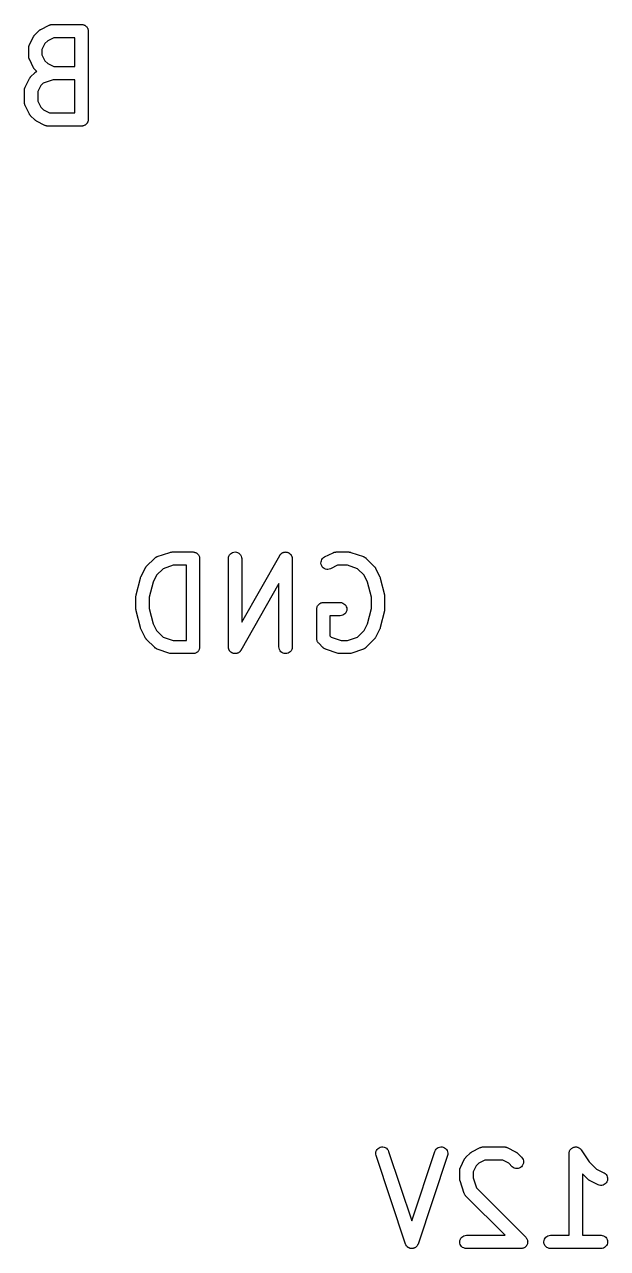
# Model space of a CAD drawing. Extents: x 129.3 to 161.9, y -126.2 to -63.9.
# Drawn here: x 154.56 to 161.16, y -109.75 to -95.9 of the extents above; entities that cross this region are included whole.
import ezdxf

# ---------------------------------------------------------------- set-up
doc = ezdxf.new("R2010")
doc.units = 0
doc.layers.add('BLACK', color=7, linetype='CONTINUOUS')

msp = doc.modelspace()

# ---------------------------------------------------------------- linework, layer by layer
at = {"layer": 'BLACK', "linetype": 'CONTINUOUS'}
for p, q in [((154.673, -96.0146), (154.72, -95.967)), ((154.72, -95.967), (154.721, -95.9662)), ((154.721, -95.9662), (154.724, -95.9636)), ((154.724, -95.9636), (154.727, -95.9607)), ((154.727, -95.9607), (154.73, -95.959)), ((154.73, -95.959), (154.732, -95.9571)), ((154.732, -95.9571), (154.736, -95.9552)), ((154.736, -95.9552), (154.74, -95.9529)), ((154.74, -95.9529), (154.835, -95.9053)), ((154.835, -95.9053), (154.836, -95.9048)), ((154.836, -95.9048), (154.838, -95.9041)), ((154.838, -95.9041), (154.84, -95.903)), ((154.84, -95.903), (154.845, -95.9016)), ((154.845, -95.9016), (154.85, -95.8998)), ((154.85, -95.8998), (154.852, -95.8994)), ((154.852, -95.8994), (154.854, -95.8988)), ((154.854, -95.8988), (154.859, -95.8983)), ((154.859, -95.8983), (154.864, -95.8975)), ((154.864, -95.8975), (154.866, -95.8976)), ((154.866, -95.8976), (154.869, -95.8974)), ((154.869, -95.8974), (155.202, -95.8974)), ((155.202, -95.8974), (155.202, -95.8974)), ((155.202, -95.8974), (155.202, -95.8974)), ((155.202, -95.8974), (155.203, -95.8974)), ((155.202, -95.8974), (155.202, -95.8974)), ((155.203, -95.8974), (155.21, -95.8982)), ((155.21, -95.8982), (155.217, -95.8989)), ((155.217, -95.8989), (155.217, -95.899)), ((155.217, -95.899), (155.217, -95.899)), ((155.217, -95.899), (155.224, -95.9011)), ((155.224, -95.9011), (155.231, -95.9032)), ((155.231, -95.9032), (155.231, -95.9034)), ((155.231, -95.9034), (155.231, -95.9034)), ((155.231, -95.9034), (155.238, -95.9069)), ((155.238, -95.9069), (155.244, -95.9102)), ((155.244, -95.9102), (155.244, -95.9104)), ((155.244, -95.9104), (155.244, -95.9105)), ((155.244, -95.9105), (155.25, -95.915)), ((155.25, -95.915), (155.255, -95.9195)), ((155.255, -95.9195), (155.255, -95.9197)), ((155.255, -95.9197), (155.255, -95.9199)), ((155.255, -95.9199), (155.26, -95.9254)), ((155.26, -95.9254), (155.264, -95.9309)), ((155.264, -95.9309), (155.264, -95.9311)), ((155.264, -95.9311), (155.265, -95.9313)), ((155.265, -95.9313), (155.268, -95.9376)), ((155.268, -95.9376), (155.271, -95.9438)), ((155.271, -95.9438), (155.271, -95.9441)), ((155.271, -95.9441), (155.271, -95.9443)), ((155.271, -95.9443), (155.273, -95.9511)), ((155.273, -95.9511), (155.275, -95.9578)), ((155.275, -95.9578), (155.276, -95.9581)), ((155.276, -95.9581), (155.276, -95.9583)), ((155.276, -95.9583), (155.276, -95.9654)), ((155.276, -95.9654), (155.277, -95.9724)), ((155.277, -95.9724), (155.277, -96.9724)), ((154.611, -96.1293), (154.659, -96.0341)), ((154.659, -96.0331), (154.661, -96.0296)), ((154.659, -96.0341), (154.659, -96.0331)), ((154.661, -96.0296), (154.663, -96.0259)), ((154.663, -96.0259), (154.665, -96.0235)), ((154.665, -96.0235), (154.667, -96.0209)), ((154.667, -96.0209), (154.67, -96.0178)), ((154.67, -96.0178), (154.673, -96.0146)), ((154.787, -96.112), (154.753, -96.1806)), ((154.818, -96.0816), (154.787, -96.112)), ((154.886, -96.0474), (154.818, -96.0816)), ((155.127, -96.0474), (154.886, -96.0474)), ((155.127, -96.3736), (155.127, -96.0474)), ((154.603, -96.1574), (154.604, -96.1524)), ((154.603, -96.1596), (154.603, -96.1574)), ((154.603, -96.1618), (154.603, -96.1596)), ((154.603, -96.1629), (154.603, -96.1618)), ((154.603, -96.2581), (154.603, -96.1629)), ((154.604, -96.1524), (154.605, -96.1473)), ((154.605, -96.1452), (154.606, -96.143)), ((154.605, -96.1473), (154.605, -96.1452)), ((154.606, -96.143), (154.608, -96.1382)), ((154.608, -96.1382), (154.609, -96.1333)), ((154.609, -96.1333), (154.61, -96.1314)), ((154.61, -96.1314), (154.611, -96.1293)), ((154.753, -96.1806), (154.753, -96.2404)), ((154.753, -96.2404), (154.787, -96.3089)), ((154.603, -96.2603), (154.603, -96.2581)), ((154.603, -96.2625), (154.603, -96.2603)), ((154.604, -96.2676), (154.603, -96.2625)), ((154.605, -96.2727), (154.604, -96.2676)), ((154.605, -96.2748), (154.605, -96.2727)), ((154.606, -96.277), (154.605, -96.2748)), ((154.607, -96.2818), (154.606, -96.277)), ((154.609, -96.2867), (154.607, -96.2818)), ((154.61, -96.2886), (154.609, -96.2867)), ((154.611, -96.2907), (154.61, -96.2886)), ((154.611, -96.2916), (154.611, -96.2907)), ((154.659, -96.3869), (154.611, -96.2916)), ((154.661, -96.3904), (154.659, -96.3869)), ((154.663, -96.3942), (154.661, -96.3904)), ((154.787, -96.3089), (154.818, -96.3393)), ((154.818, -96.3393), (154.886, -96.3736)), ((154.886, -96.3736), (155.127, -96.3736)), ((154.563, -96.6055), (154.611, -96.5103)), ((154.611, -96.5093), (154.614, -96.5058)), ((154.611, -96.5103), (154.611, -96.5093)), ((154.614, -96.5058), (154.616, -96.5021)), ((154.616, -96.5021), (154.618, -96.4997)), ((154.618, -96.4997), (154.619, -96.4971)), ((154.619, -96.4971), (154.622, -96.494)), ((154.622, -96.494), (154.625, -96.4908)), ((154.625, -96.4908), (154.673, -96.4432)), ((154.665, -96.3966), (154.663, -96.3942)), ((154.666, -96.3993), (154.665, -96.3966)), ((154.669, -96.4023), (154.666, -96.3993)), ((154.672, -96.4056), (154.669, -96.4023)), ((154.673, -96.4064), (154.672, -96.4056)), ((154.695, -96.4283), (154.673, -96.4064)), ((154.673, -96.4424), (154.675, -96.441)), ((154.673, -96.4432), (154.673, -96.4424)), ((154.675, -96.441), (154.677, -96.4394)), ((154.677, -96.4394), (154.681, -96.4365)), ((154.681, -96.4365), (154.685, -96.4333)), ((154.685, -96.4333), (154.687, -96.4323)), ((154.687, -96.4323), (154.689, -96.431)), ((154.689, -96.431), (154.693, -96.4289)), ((154.693, -96.4289), (154.695, -96.4283)), ((154.881, -96.5236), (154.766, -96.5617)), ((155.127, -96.5236), (154.881, -96.5236)), ((155.127, -96.8974), (155.127, -96.5236)), ((154.555, -96.638), (154.556, -96.6358)), ((154.555, -96.639), (154.555, -96.638)), ((154.555, -96.7819), (154.555, -96.639)), ((154.556, -96.6336), (154.557, -96.6285)), ((154.556, -96.6358), (154.556, -96.6336)), ((154.557, -96.6235), (154.558, -96.6214)), ((154.557, -96.6285), (154.557, -96.6235)), ((154.558, -96.6192), (154.56, -96.6144)), ((154.558, -96.6214), (154.558, -96.6192)), ((154.56, -96.6144), (154.562, -96.6095)), ((154.562, -96.6095), (154.563, -96.6076)), ((154.563, -96.6076), (154.563, -96.6055)), ((154.74, -96.5882), (154.705, -96.6568)), ((154.705, -96.6568), (154.705, -96.7642)), ((154.766, -96.5617), (154.74, -96.5882)), ((154.556, -96.7841), (154.555, -96.7819)), ((154.556, -96.7863), (154.556, -96.7841)), ((154.556, -96.7914), (154.556, -96.7863)), ((154.557, -96.7965), (154.556, -96.7914)), ((154.558, -96.7986), (154.557, -96.7965)), ((154.558, -96.8008), (154.558, -96.7986)), ((154.56, -96.8056), (154.558, -96.8008)), ((154.561, -96.8105), (154.56, -96.8056)), ((154.705, -96.7642), (154.74, -96.8327)), ((154.562, -96.8124), (154.561, -96.8105)), ((154.563, -96.8145), (154.562, -96.8124)), ((154.563, -96.8154), (154.563, -96.8145)), ((154.611, -96.9107), (154.563, -96.8154)), ((154.613, -96.9143), (154.611, -96.9107)), ((154.615, -96.918), (154.613, -96.9143)), ((154.617, -96.9204), (154.615, -96.918)), ((154.619, -96.9231), (154.617, -96.9204)), ((154.622, -96.9261), (154.619, -96.9231)), ((154.624, -96.9294), (154.622, -96.9261)), ((154.625, -96.9302), (154.624, -96.9294)), ((154.673, -96.9778), (154.625, -96.9302)), ((154.74, -96.8327), (154.77, -96.8631)), ((154.77, -96.8631), (154.839, -96.8974)), ((154.839, -96.8974), (155.127, -96.8974)), ((154.676, -96.9805), (154.673, -96.9778)), ((154.679, -96.9834), (154.676, -96.9805)), ((154.682, -96.9851), (154.679, -96.9834)), ((154.684, -96.9871), (154.682, -96.9851)), ((154.688, -96.9891), (154.684, -96.9871)), ((154.691, -96.9914), (154.688, -96.9891)), ((154.692, -96.9918), (154.691, -96.9914)), ((154.787, -97.0395), (154.692, -96.9918)), ((154.789, -97.0403), (154.787, -97.0395)), ((154.791, -97.0413), (154.789, -97.0403)), ((154.796, -97.0429), (154.791, -97.0413)), ((154.801, -97.0447), (154.796, -97.0429)), ((154.803, -97.0451), (154.801, -97.0447)), ((154.805, -97.0457), (154.803, -97.0451)), ((154.81, -97.0463), (154.805, -97.0457)), ((154.816, -97.0472), (154.81, -97.0463)), ((154.818, -97.0471), (154.816, -97.0472)), ((154.82, -97.0474), (154.818, -97.0471)), ((154.821, -97.0474), (154.82, -97.0474)), ((155.202, -97.0474), (154.821, -97.0474)), ((155.209, -97.0467), (155.202, -97.0474)), ((155.216, -97.0461), (155.209, -97.0467)), ((155.223, -97.0439), (155.216, -97.046)), ((155.216, -97.046), (155.216, -97.046)), ((155.216, -97.046), (155.216, -97.0461)), ((155.23, -97.0419), (155.223, -97.0439)), ((155.237, -97.0384), (155.23, -97.0417)), ((155.23, -97.0417), (155.23, -97.0418)), ((155.23, -97.0418), (155.23, -97.0419)), ((155.243, -97.0351), (155.237, -97.0384)), ((155.249, -97.0304), (155.243, -97.0348)), ((155.243, -97.0348), (155.243, -97.035)), ((155.243, -97.035), (155.243, -97.0351)), ((155.254, -97.026), (155.249, -97.0304)), ((155.255, -97.0258), (155.254, -97.026)), ((155.259, -97.0202), (155.255, -97.0256)), ((155.255, -97.0256), (155.255, -97.0258)), ((155.264, -97.0148), (155.259, -97.0202)), ((155.267, -97.0081), (155.264, -97.0143)), ((155.264, -97.0143), (155.264, -97.0145)), ((155.264, -97.0145), (155.264, -97.0148)), ((155.271, -97.0019), (155.267, -97.0081)), ((155.273, -96.9947), (155.271, -97.0014)), ((155.271, -97.0014), (155.271, -97.0017)), ((155.271, -97.0017), (155.271, -97.0019)), ((155.275, -96.988), (155.273, -96.9947)), ((155.276, -96.9805), (155.275, -96.9875)), ((155.275, -96.9875), (155.275, -96.9877)), ((155.275, -96.9877), (155.275, -96.988)), ((155.277, -96.9734), (155.276, -96.9805)), ((155.277, -96.9724), (155.277, -96.9729)), ((155.277, -96.9729), (155.277, -96.9729)), ((155.277, -96.9729), (155.277, -96.9729)), ((155.277, -96.9729), (155.277, -96.9734)), ((156.033, -101.934), (156.034, -101.932)), ((156.034, -101.932), (156.038, -101.929)), ((156.038, -101.929), (156.042, -101.926)), ((156.042, -101.926), (156.044, -101.925)), ((156.044, -101.925), (156.046, -101.924)), ((156.046, -101.924), (156.051, -101.922)), ((156.051, -101.922), (156.055, -101.919)), ((156.055, -101.919), (156.057, -101.919)), ((156.057, -101.919), (156.059, -101.918)), ((156.059, -101.918), (156.202, -101.87)), ((156.202, -101.87), (156.203, -101.87)), ((156.203, -101.87), (156.207, -101.869)), ((156.207, -101.869), (156.211, -101.868)), ((156.211, -101.868), (156.215, -101.868)), ((156.215, -101.868), (156.218, -101.867)), ((156.218, -101.867), (156.222, -101.867)), ((156.222, -101.867), (156.226, -101.866)), ((156.226, -101.866), (156.464, -101.866)), ((156.464, -101.866), (156.465, -101.866)), ((156.465, -101.866), (156.465, -101.866)), ((156.465, -101.866), (156.465, -101.866)), ((156.465, -101.866), (156.465, -101.866)), ((156.465, -101.866), (156.472, -101.867)), ((156.472, -101.867), (156.479, -101.868)), ((156.479, -101.868), (156.479, -101.868)), ((156.479, -101.868), (156.48, -101.868)), ((156.48, -101.868), (156.486, -101.87)), ((156.486, -101.87), (156.493, -101.872)), ((156.493, -101.872), (156.493, -101.872)), ((156.493, -101.872), (156.494, -101.872)), ((156.494, -101.872), (156.5, -101.876)), ((156.5, -101.876), (156.506, -101.879)), ((156.506, -101.879), (156.506, -101.879)), ((156.506, -101.879), (156.506, -101.879)), ((156.506, -101.879), (156.512, -101.884)), ((156.512, -101.884), (156.517, -101.889)), ((156.517, -101.889), (156.517, -101.889)), ((156.517, -101.889), (156.518, -101.889)), ((156.518, -101.889), (156.522, -101.894)), ((156.522, -101.894), (156.527, -101.9)), ((156.527, -101.9), (156.527, -101.9)), ((156.527, -101.9), (156.527, -101.9)), ((156.527, -101.9), (156.53, -101.907)), ((156.53, -101.907), (156.533, -101.913)), ((156.533, -101.913), (156.534, -101.913)), ((156.534, -101.913), (156.534, -101.913)), ((156.534, -101.913), (156.536, -101.92)), ((156.536, -101.92), (156.538, -101.927)), ((156.538, -101.927), (156.538, -101.927)), ((156.538, -101.927), (156.538, -101.927)), ((156.538, -101.927), (156.538, -101.934)), ((156.865, -101.94), (156.867, -101.926)), ((156.867, -101.926), (156.871, -101.912)), ((156.871, -101.912), (156.878, -101.899)), ((156.878, -101.899), (156.888, -101.888)), ((156.888, -101.888), (156.899, -101.879)), ((156.899, -101.879), (156.912, -101.872)), ((156.912, -101.872), (156.926, -101.868)), ((156.926, -101.868), (156.941, -101.866)), ((156.941, -101.866), (156.955, -101.868)), ((156.955, -101.868), (156.969, -101.872)), ((156.969, -101.872), (156.982, -101.879)), ((156.982, -101.879), (156.994, -101.889)), ((156.994, -101.889), (157.003, -101.9)), ((157.003, -101.9), (157.01, -101.913)), ((157.01, -101.913), (157.014, -101.927)), ((157.014, -101.927), (157.015, -101.941)), ((157.015, -102.659), (157.447, -101.904)), ((157.447, -101.903), (157.449, -101.901)), ((157.447, -101.904), (157.447, -101.903)), ((157.449, -101.901), (157.45, -101.899)), ((157.45, -101.899), (157.453, -101.895)), ((157.453, -101.895), (157.456, -101.891)), ((157.456, -101.891), (157.458, -101.89)), ((157.458, -101.89), (157.459, -101.888)), ((157.459, -101.888), (157.463, -101.885)), ((157.463, -101.885), (157.467, -101.882)), ((157.467, -101.882), (157.469, -101.88)), ((157.469, -101.88), (157.471, -101.879)), ((157.471, -101.879), (157.475, -101.876)), ((157.475, -101.876), (157.479, -101.874)), ((157.479, -101.874), (157.481, -101.873)), ((157.481, -101.873), (157.484, -101.872)), ((157.484, -101.872), (157.488, -101.87)), ((157.488, -101.87), (157.493, -101.869)), ((157.493, -101.869), (157.495, -101.868)), ((157.495, -101.868), (157.498, -101.868)), ((157.498, -101.868), (157.502, -101.867)), ((157.502, -101.867), (157.507, -101.867)), ((157.507, -101.867), (157.51, -101.867)), ((157.51, -101.867), (157.512, -101.866)), ((157.512, -101.866), (157.517, -101.867)), ((157.517, -101.867), (157.522, -101.867)), ((157.522, -101.867), (157.524, -101.868)), ((157.524, -101.868), (157.527, -101.868)), ((157.527, -101.868), (157.531, -101.869)), ((157.531, -101.869), (157.536, -101.87)), ((157.536, -101.87), (157.538, -101.871)), ((157.538, -101.871), (157.541, -101.872)), ((157.541, -101.872), (157.545, -101.875)), ((157.545, -101.875), (157.549, -101.877)), ((157.549, -101.877), (157.551, -101.878)), ((157.551, -101.878), (157.554, -101.879)), ((157.554, -101.879), (157.557, -101.882)), ((157.557, -101.882), (157.561, -101.885)), ((157.561, -101.885), (157.563, -101.887)), ((157.563, -101.887), (157.565, -101.889)), ((157.565, -101.889), (157.568, -101.892)), ((157.568, -101.892), (157.571, -101.896)), ((157.571, -101.896), (157.573, -101.898)), ((157.573, -101.898), (157.574, -101.9)), ((157.574, -101.9), (157.576, -101.904)), ((157.576, -101.904), (157.579, -101.908)), ((157.579, -101.908), (157.58, -101.911)), ((157.58, -101.911), (157.581, -101.913)), ((157.581, -101.913), (157.582, -101.917)), ((157.582, -101.917), (157.584, -101.922)), ((157.584, -101.922), (157.585, -101.924)), ((157.585, -101.924), (157.585, -101.927)), ((157.585, -101.927), (157.586, -101.932)), ((157.586, -101.932), (157.587, -101.936)), ((157.931, -101.94), (157.942, -101.93)), ((157.942, -101.93), (157.954, -101.922)), ((157.954, -101.922), (158.05, -101.874)), ((158.05, -101.874), (158.051, -101.874)), ((158.051, -101.874), (158.053, -101.873)), ((158.053, -101.873), (158.055, -101.872)), ((158.055, -101.872), (158.059, -101.871)), ((158.059, -101.871), (158.064, -101.869)), ((158.064, -101.869), (158.066, -101.868)), ((158.066, -101.868), (158.069, -101.868)), ((158.069, -101.868), (158.074, -101.867)), ((158.074, -101.867), (158.079, -101.867)), ((158.079, -101.867), (158.081, -101.867)), ((158.081, -101.867), (158.083, -101.866)), ((158.083, -101.866), (158.226, -101.866)), ((158.226, -101.866), (158.227, -101.866)), ((158.227, -101.866), (158.231, -101.867)), ((158.231, -101.867), (158.235, -101.867)), ((158.235, -101.867), (158.238, -101.868)), ((158.238, -101.868), (158.242, -101.868)), ((158.242, -101.868), (158.246, -101.869)), ((158.246, -101.869), (158.25, -101.87)), ((158.25, -101.87), (158.393, -101.918)), ((158.393, -101.918), (158.394, -101.918)), ((158.394, -101.918), (158.396, -101.919)), ((158.396, -101.919), (158.398, -101.92)), ((158.398, -101.92), (158.402, -101.922)), ((158.402, -101.922), (158.407, -101.924)), ((158.407, -101.924), (158.409, -101.926)), ((158.409, -101.926), (158.411, -101.927)), ((158.411, -101.927), (158.415, -101.93)), ((158.415, -101.93), (158.419, -101.933)), ((158.419, -101.933), (158.42, -101.935)), ((155.873, -102.146), (155.921, -102.051)), ((155.921, -102.05), (155.924, -102.046)), ((155.921, -102.051), (155.921, -102.05)), ((155.924, -102.046), (155.926, -102.043)), ((155.926, -102.043), (155.928, -102.04)), ((155.928, -102.04), (155.929, -102.037)), ((155.929, -102.037), (155.932, -102.034)), ((155.932, -102.034), (155.935, -102.031)), ((155.935, -102.031), (156.03, -101.936)), ((156.03, -101.936), (156.031, -101.935)), ((156.031, -101.935), (156.033, -101.934)), ((156.124, -102.055), (156.05, -102.129)), ((156.238, -102.016), (156.124, -102.055)), ((156.389, -102.016), (156.238, -102.016)), ((156.389, -102.866), (156.389, -102.016)), ((156.538, -101.934), (156.539, -101.941)), ((156.539, -101.941), (156.539, -102.941)), ((156.865, -101.941), (156.865, -101.94)), ((156.865, -102.941), (156.865, -101.941)), ((157.015, -101.941), (157.015, -102.659)), ((157.587, -101.936), (157.586, -101.939)), ((157.586, -101.939), (157.587, -101.941)), ((157.587, -101.941), (157.587, -102.941)), ((157.913, -101.994), (157.914, -101.979)), ((157.915, -102.008), (157.913, -101.994)), ((157.914, -101.979), (157.917, -101.965)), ((157.921, -102.022), (157.915, -102.008)), ((157.917, -101.965), (157.923, -101.952)), ((157.928, -102.035), (157.921, -102.022)), ((157.923, -101.952), (157.931, -101.94)), ((157.938, -102.045), (157.928, -102.035)), ((157.95, -102.054), (157.938, -102.045)), ((157.963, -102.06), (157.95, -102.054)), ((157.978, -102.063), (157.963, -102.06)), ((157.992, -102.064), (157.978, -102.063)), ((158.007, -102.062), (157.992, -102.064)), ((158.021, -102.057), (158.007, -102.062)), ((158.101, -102.016), (158.021, -102.056)), ((158.021, -102.056), (158.021, -102.057)), ((158.214, -102.016), (158.101, -102.016)), ((158.328, -102.055), (158.214, -102.016)), ((158.402, -102.129), (158.328, -102.055)), ((158.42, -101.935), (158.422, -101.936)), ((158.422, -101.936), (158.517, -102.031)), ((158.517, -102.031), (158.518, -102.032)), ((158.518, -102.032), (158.52, -102.035)), ((158.52, -102.035), (158.523, -102.038)), ((158.523, -102.038), (158.525, -102.041)), ((158.525, -102.041), (158.527, -102.043)), ((158.527, -102.043), (158.529, -102.047)), ((158.529, -102.047), (158.531, -102.051)), ((158.531, -102.051), (158.579, -102.146)), ((155.82, -102.352), (155.868, -102.161)), ((155.868, -102.16), (155.87, -102.153)), ((155.868, -102.161), (155.868, -102.16)), ((155.868, -102.16), (155.868, -102.16)), ((155.868, -102.16), (155.868, -102.16)), ((155.87, -102.153), (155.873, -102.147)), ((155.873, -102.147), (155.873, -102.146)), ((155.873, -102.146), (155.873, -102.146)), ((156.011, -102.206), (155.968, -102.379)), ((156.05, -102.129), (156.011, -102.206)), ((158.441, -102.206), (158.402, -102.129)), ((158.484, -102.379), (158.441, -102.206)), ((158.579, -102.146), (158.579, -102.147)), ((158.579, -102.147), (158.579, -102.147)), ((158.579, -102.147), (158.58, -102.147)), ((158.58, -102.147), (158.582, -102.154)), ((158.582, -102.154), (158.584, -102.161)), ((158.584, -102.161), (158.584, -102.161)), ((158.584, -102.161), (158.584, -102.161)), ((158.584, -102.161), (158.632, -102.352)), ((157.437, -102.224), (157.005, -102.979)), ((157.437, -102.941), (157.437, -102.224)), ((155.818, -102.366), (155.819, -102.36)), ((155.818, -102.368), (155.818, -102.366)), ((155.818, -102.369), (155.818, -102.368)), ((155.818, -102.37), (155.818, -102.369)), ((155.818, -102.513), (155.818, -102.37)), ((155.819, -102.354), (155.82, -102.353)), ((155.819, -102.36), (155.819, -102.354)), ((155.82, -102.353), (155.82, -102.352)), ((155.968, -102.379), (155.968, -102.504)), ((157.869, -102.491), (157.871, -102.484)), ((157.871, -102.483), (157.875, -102.477)), ((157.871, -102.484), (157.871, -102.483)), ((157.871, -102.484), (157.871, -102.484)), ((157.875, -102.477), (157.878, -102.471)), ((157.878, -102.47), (157.883, -102.465)), ((157.878, -102.471), (157.878, -102.47)), ((157.878, -102.471), (157.878, -102.471)), ((157.883, -102.465), (157.887, -102.46)), ((157.887, -102.46), (157.888, -102.459)), ((157.888, -102.459), (157.893, -102.455)), ((157.888, -102.459), (157.888, -102.459)), ((157.893, -102.455), (157.899, -102.45)), ((157.899, -102.45), (157.905, -102.447)), ((157.899, -102.45), (157.899, -102.45)), ((157.899, -102.45), (157.899, -102.45)), ((157.905, -102.447), (157.912, -102.443)), ((157.912, -102.443), (157.919, -102.441)), ((157.912, -102.443), (157.912, -102.443)), ((157.912, -102.443), (157.912, -102.443)), ((157.919, -102.441), (157.926, -102.439)), ((157.926, -102.439), (157.933, -102.438)), ((157.926, -102.439), (157.926, -102.439)), ((157.926, -102.439), (157.926, -102.439)), ((157.933, -102.438), (157.94, -102.438)), ((157.94, -102.438), (158.131, -102.438)), ((158.131, -102.438), (158.132, -102.438)), ((158.132, -102.438), (158.146, -102.439)), ((158.146, -102.439), (158.16, -102.444)), ((158.16, -102.444), (158.173, -102.451)), ((158.173, -102.451), (158.184, -102.46)), ((158.184, -102.46), (158.194, -102.472)), ((158.194, -102.472), (158.2, -102.485)), ((158.2, -102.485), (158.204, -102.499)), ((158.484, -102.504), (158.484, -102.379)), ((158.632, -102.352), (158.632, -102.353)), ((158.632, -102.353), (158.633, -102.354)), ((158.633, -102.354), (158.633, -102.355)), ((158.633, -102.355), (158.633, -102.361)), ((158.633, -102.361), (158.634, -102.367)), ((158.634, -102.367), (158.634, -102.369)), ((158.634, -102.369), (158.634, -102.37)), ((158.634, -102.37), (158.634, -102.513)), ((155.818, -102.514), (155.818, -102.513)), ((155.818, -102.515), (155.818, -102.514)), ((155.819, -102.521), (155.818, -102.515)), ((155.819, -102.527), (155.819, -102.521)), ((155.819, -102.529), (155.819, -102.527)), ((155.82, -102.53), (155.819, -102.529)), ((155.82, -102.531), (155.82, -102.53)), ((155.868, -102.721), (155.82, -102.531)), ((155.968, -102.504), (156.011, -102.677)), ((157.865, -102.512), (157.866, -102.505)), ((157.865, -102.513), (157.865, -102.512)), ((157.865, -102.512), (157.865, -102.512)), ((157.865, -102.512), (157.865, -102.512)), ((157.865, -102.512), (157.865, -102.512)), ((157.865, -102.846), (157.865, -102.513)), ((157.866, -102.505), (157.867, -102.498)), ((157.867, -102.497), (157.869, -102.491)), ((157.867, -102.498), (157.867, -102.497)), ((157.867, -102.497), (157.867, -102.497)), ((158.131, -102.588), (158.015, -102.588)), ((158.015, -102.588), (158.015, -102.815)), ((158.145, -102.586), (158.131, -102.588)), ((158.159, -102.582), (158.145, -102.586)), ((158.172, -102.575), (158.159, -102.582)), ((158.184, -102.566), (158.172, -102.575)), ((158.193, -102.555), (158.184, -102.566)), ((158.2, -102.542), (158.193, -102.555)), ((158.204, -102.528), (158.2, -102.542)), ((158.204, -102.499), (158.206, -102.513)), ((158.206, -102.513), (158.204, -102.528)), ((158.441, -102.677), (158.484, -102.504)), ((158.632, -102.531), (158.584, -102.721)), ((158.633, -102.528), (158.632, -102.53)), ((158.632, -102.53), (158.632, -102.531)), ((158.634, -102.517), (158.633, -102.522)), ((158.633, -102.522), (158.633, -102.528)), ((158.634, -102.513), (158.634, -102.514)), ((158.634, -102.514), (158.634, -102.515)), ((158.634, -102.515), (158.634, -102.517)), ((155.868, -102.722), (155.868, -102.721)), ((155.87, -102.729), (155.868, -102.722)), ((155.868, -102.722), (155.868, -102.722)), ((155.872, -102.735), (155.87, -102.729)), ((155.873, -102.736), (155.872, -102.735)), ((155.873, -102.737), (155.873, -102.736)), ((155.873, -102.736), (155.873, -102.736)), ((155.921, -102.832), (155.873, -102.737)), ((156.011, -102.677), (156.05, -102.754)), ((156.05, -102.754), (156.124, -102.828)), ((158.328, -102.828), (158.402, -102.754)), ((158.402, -102.754), (158.441, -102.677)), ((158.579, -102.737), (158.531, -102.832)), ((158.582, -102.73), (158.579, -102.736)), ((158.579, -102.736), (158.579, -102.737)), ((158.579, -102.737), (158.579, -102.737)), ((158.584, -102.723), (158.582, -102.73)), ((158.584, -102.721), (158.584, -102.722)), ((158.584, -102.722), (158.584, -102.723)), ((158.584, -102.723), (158.584, -102.723)), ((155.923, -102.836), (155.921, -102.832)), ((155.925, -102.839), (155.923, -102.836)), ((155.927, -102.842), (155.925, -102.839)), ((155.929, -102.844), (155.927, -102.842)), ((155.932, -102.848), (155.929, -102.844)), ((155.934, -102.851), (155.932, -102.848)), ((155.935, -102.852), (155.934, -102.851)), ((156.03, -102.947), (155.935, -102.852)), ((156.124, -102.828), (156.238, -102.866)), ((156.238, -102.866), (156.389, -102.866)), ((157.866, -102.853), (157.865, -102.846)), ((157.867, -102.86), (157.866, -102.853)), ((157.867, -102.861), (157.867, -102.86)), ((157.867, -102.86), (157.867, -102.86)), ((157.869, -102.867), (157.867, -102.861)), ((157.871, -102.874), (157.869, -102.867)), ((157.871, -102.875), (157.871, -102.874)), ((157.871, -102.874), (157.871, -102.874)), ((157.874, -102.881), (157.871, -102.875)), ((157.877, -102.887), (157.874, -102.881)), ((157.878, -102.887), (157.877, -102.887)), ((157.878, -102.888), (157.878, -102.887)), ((157.882, -102.893), (157.878, -102.888)), ((157.887, -102.898), (157.882, -102.893)), ((157.887, -102.899), (157.887, -102.898)), ((157.935, -102.947), (157.887, -102.899)), ((157.887, -102.899), (157.887, -102.899)), ((157.887, -102.899), (157.887, -102.899)), ((157.887, -102.899), (157.887, -102.899)), ((158.015, -102.815), (158.028, -102.828)), ((158.028, -102.828), (158.143, -102.866)), ((158.143, -102.866), (158.214, -102.866)), ((158.214, -102.866), (158.328, -102.828)), ((158.517, -102.852), (158.422, -102.947)), ((158.52, -102.848), (158.517, -102.852)), ((158.523, -102.845), (158.52, -102.848)), ((158.524, -102.843), (158.523, -102.845)), ((158.526, -102.84), (158.524, -102.843)), ((158.528, -102.837), (158.526, -102.84)), ((158.531, -102.833), (158.528, -102.837)), ((158.531, -102.832), (158.531, -102.833)), ((156.032, -102.948), (156.03, -102.947)), ((156.033, -102.95), (156.032, -102.948)), ((156.037, -102.953), (156.033, -102.95)), ((156.041, -102.956), (156.037, -102.953)), ((156.043, -102.957), (156.041, -102.956)), ((156.045, -102.958), (156.043, -102.957)), ((156.05, -102.961), (156.045, -102.958)), ((156.054, -102.963), (156.05, -102.961)), ((156.056, -102.964), (156.054, -102.963)), ((156.058, -102.965), (156.056, -102.964)), ((156.059, -102.965), (156.058, -102.965)), ((156.202, -103.013), (156.059, -102.965)), ((156.206, -103.013), (156.202, -103.013)), ((156.21, -103.015), (156.206, -103.013)), ((156.214, -103.015), (156.21, -103.015)), ((156.217, -103.016), (156.214, -103.015)), ((156.221, -103.016), (156.217, -103.016)), ((156.225, -103.016), (156.221, -103.016)), ((156.226, -103.016), (156.225, -103.016)), ((156.464, -103.016), (156.226, -103.016)), ((156.471, -103.016), (156.464, -103.016)), ((156.478, -103.015), (156.471, -103.016)), ((156.479, -103.015), (156.478, -103.015)), ((156.478, -103.015), (156.478, -103.015)), ((156.485, -103.013), (156.479, -103.015)), ((156.492, -103.011), (156.485, -103.013)), ((156.493, -103.011), (156.492, -103.011)), ((156.492, -103.011), (156.492, -103.011)), ((156.499, -103.007), (156.493, -103.011)), ((156.505, -103.004), (156.499, -103.007)), ((156.506, -103.004), (156.505, -103.004)), ((156.505, -103.004), (156.505, -103.004)), ((156.511, -102.999), (156.506, -103.004)), ((156.517, -102.995), (156.511, -102.999)), ((156.521, -102.989), (156.517, -102.995)), ((156.517, -102.995), (156.517, -102.995)), ((156.517, -102.995), (156.517, -102.995)), ((156.526, -102.984), (156.521, -102.989)), ((156.53, -102.977), (156.526, -102.983)), ((156.526, -102.983), (156.526, -102.984)), ((156.526, -102.984), (156.526, -102.984)), ((156.533, -102.971), (156.53, -102.977)), ((156.535, -102.964), (156.533, -102.97)), ((156.533, -102.97), (156.533, -102.971)), ((156.533, -102.971), (156.533, -102.971)), ((156.537, -102.957), (156.535, -102.964)), ((156.538, -102.956), (156.537, -102.957)), ((156.537, -102.957), (156.537, -102.957)), ((156.539, -102.942), (156.538, -102.949)), ((156.538, -102.949), (156.538, -102.956)), ((156.539, -102.941), (156.539, -102.942)), ((156.539, -102.942), (156.539, -102.942)), ((156.539, -102.942), (156.539, -102.942)), ((156.539, -102.942), (156.539, -102.942)), ((156.866, -102.944), (156.865, -102.941)), ((156.865, -102.946), (156.866, -102.944)), ((156.866, -102.951), (156.865, -102.946)), ((156.867, -102.956), (156.866, -102.951)), ((156.867, -102.958), (156.867, -102.956)), ((156.868, -102.961), (156.867, -102.958)), ((156.87, -102.965), (156.868, -102.961)), ((156.871, -102.97), (156.87, -102.965)), ((156.872, -102.972), (156.871, -102.97)), ((156.873, -102.975), (156.872, -102.972)), ((156.876, -102.979), (156.873, -102.975)), ((156.878, -102.983), (156.876, -102.979)), ((156.879, -102.985), (156.878, -102.983)), ((156.881, -102.987), (156.879, -102.985)), ((156.884, -102.991), (156.881, -102.987)), ((156.887, -102.994), (156.884, -102.991)), ((156.889, -102.996), (156.887, -102.994)), ((156.891, -102.998), (156.889, -102.996)), ((156.895, -103), (156.891, -102.998)), ((156.898, -103.004), (156.895, -103)), ((156.901, -103.005), (156.898, -103.004)), ((156.903, -103.006), (156.901, -103.005)), ((156.907, -103.008), (156.903, -103.006)), ((156.911, -103.011), (156.907, -103.008)), ((156.914, -103.011), (156.911, -103.011)), ((156.916, -103.012), (156.914, -103.011)), ((156.921, -103.013), (156.916, -103.012)), ((156.925, -103.015), (156.921, -103.013)), ((156.928, -103.015), (156.925, -103.015)), ((156.93, -103.016), (156.928, -103.015)), ((156.935, -103.016), (156.93, -103.016)), ((156.94, -103.016), (156.935, -103.016)), ((156.942, -103.016), (156.94, -103.016)), ((156.945, -103.016), (156.942, -103.016)), ((156.95, -103.015), (156.945, -103.016)), ((156.954, -103.015), (156.95, -103.015)), ((156.957, -103.014), (156.954, -103.015)), ((156.959, -103.014), (156.957, -103.014)), ((156.964, -103.012), (156.959, -103.014)), ((156.968, -103.011), (156.964, -103.012)), ((156.971, -103.01), (156.968, -103.011)), ((156.973, -103.009), (156.971, -103.01)), ((156.977, -103.006), (156.973, -103.009)), ((156.981, -103.004), (156.977, -103.006)), ((156.983, -103.003), (156.981, -103.004)), ((156.985, -103.001), (156.983, -103.003)), ((156.989, -102.998), (156.985, -103.001)), ((156.993, -102.995), (156.989, -102.998)), ((156.994, -102.993), (156.993, -102.995)), ((156.996, -102.991), (156.994, -102.993)), ((156.999, -102.987), (156.996, -102.991)), ((157.002, -102.984), (156.999, -102.987)), ((157.003, -102.982), (157.002, -102.984)), ((157.005, -102.979), (157.003, -102.982)), ((157.005, -102.979), (157.005, -102.979)), ((157.438, -102.956), (157.437, -102.941)), ((157.442, -102.97), (157.438, -102.956)), ((157.449, -102.983), (157.442, -102.97)), ((157.458, -102.994), (157.449, -102.983)), ((157.47, -103.004), (157.458, -102.994)), ((157.483, -103.011), (157.47, -103.004)), ((157.497, -103.015), (157.483, -103.011)), ((157.511, -103.016), (157.497, -103.015)), ((157.526, -103.015), (157.511, -103.016)), ((157.54, -103.011), (157.526, -103.015)), ((157.553, -103.004), (157.54, -103.011)), ((157.564, -102.995), (157.553, -103.004)), ((157.574, -102.984), (157.564, -102.995)), ((157.581, -102.971), (157.574, -102.984)), ((157.585, -102.957), (157.581, -102.971)), ((157.587, -102.942), (157.585, -102.957)), ((157.587, -102.941), (157.587, -102.942)), ((157.937, -102.948), (157.935, -102.947)), ((157.938, -102.95), (157.937, -102.948)), ((157.942, -102.953), (157.938, -102.95)), ((157.946, -102.956), (157.942, -102.953)), ((157.948, -102.957), (157.946, -102.956)), ((157.95, -102.958), (157.948, -102.957)), ((157.955, -102.961), (157.95, -102.958)), ((157.959, -102.963), (157.955, -102.961)), ((157.961, -102.964), (157.959, -102.963)), ((157.963, -102.965), (157.961, -102.964)), ((157.964, -102.965), (157.963, -102.965)), ((158.107, -103.013), (157.964, -102.965)), ((158.111, -103.013), (158.107, -103.013)), ((158.115, -103.015), (158.111, -103.013)), ((158.118, -103.015), (158.115, -103.015)), ((158.121, -103.016), (158.118, -103.015)), ((158.126, -103.016), (158.121, -103.016)), ((158.13, -103.016), (158.126, -103.016)), ((158.131, -103.016), (158.13, -103.016)), ((158.226, -103.016), (158.131, -103.016)), ((158.23, -103.016), (158.226, -103.016)), ((158.234, -103.016), (158.23, -103.016)), ((158.237, -103.015), (158.234, -103.016)), ((158.241, -103.015), (158.237, -103.015)), ((158.245, -103.014), (158.241, -103.015)), ((158.249, -103.013), (158.245, -103.014)), ((158.25, -103.013), (158.249, -103.013)), ((158.393, -102.965), (158.25, -103.013)), ((158.395, -102.964), (158.393, -102.965)), ((158.397, -102.963), (158.395, -102.964)), ((158.401, -102.961), (158.397, -102.963)), ((158.406, -102.959), (158.401, -102.961)), ((158.408, -102.958), (158.406, -102.959)), ((158.41, -102.957), (158.408, -102.958)), ((158.414, -102.953), (158.41, -102.957)), ((158.418, -102.951), (158.414, -102.953)), ((158.419, -102.949), (158.418, -102.951)), ((158.421, -102.948), (158.419, -102.949)), ((158.422, -102.947), (158.421, -102.948)), ((158.533, -108.666), (158.535, -108.652)), ((158.533, -108.681), (158.533, -108.666)), ((158.536, -108.695), (158.533, -108.681)), ((158.535, -108.652), (158.541, -108.638)), ((158.536, -108.696), (158.536, -108.695)), ((158.869, -109.696), (158.536, -108.696)), ((158.541, -108.638), (158.548, -108.626)), ((158.548, -108.626), (158.559, -108.615)), ((158.559, -108.615), (158.571, -108.607)), ((158.571, -108.607), (158.584, -108.601)), ((158.584, -108.601), (158.598, -108.598)), ((158.598, -108.598), (158.613, -108.598)), ((158.613, -108.598), (158.627, -108.6)), ((158.627, -108.6), (158.641, -108.605)), ((158.641, -108.605), (158.653, -108.613)), ((158.653, -108.613), (158.664, -108.623)), ((158.664, -108.623), (158.672, -108.635)), ((158.672, -108.635), (158.678, -108.649)), ((158.678, -108.649), (158.941, -109.435)), ((158.941, -109.435), (159.203, -108.649)), ((159.345, -108.696), (159.012, -109.696)), ((159.203, -108.648), (159.209, -108.634)), ((159.203, -108.649), (159.203, -108.648)), ((159.209, -108.634), (159.218, -108.623)), ((159.218, -108.623), (159.229, -108.613)), ((159.229, -108.613), (159.241, -108.605)), ((159.241, -108.605), (159.255, -108.6)), ((159.255, -108.6), (159.269, -108.598)), ((159.269, -108.598), (159.284, -108.598)), ((159.284, -108.598), (159.298, -108.601)), ((159.298, -108.601), (159.311, -108.607)), ((159.311, -108.607), (159.323, -108.616)), ((159.323, -108.616), (159.333, -108.627)), ((159.333, -108.627), (159.341, -108.639)), ((159.341, -108.639), (159.346, -108.653)), ((159.348, -108.682), (159.345, -108.696)), ((159.346, -108.653), (159.349, -108.667)), ((159.349, -108.667), (159.348, -108.682)), ((159.549, -108.721), (159.552, -108.718)), ((159.552, -108.718), (159.554, -108.715)), ((159.554, -108.715), (159.602, -108.667)), ((159.602, -108.667), (159.603, -108.666)), ((159.603, -108.666), (159.606, -108.664)), ((159.606, -108.664), (159.609, -108.661)), ((159.609, -108.661), (159.612, -108.659)), ((159.612, -108.659), (159.614, -108.657)), ((159.614, -108.657), (159.618, -108.655)), ((159.618, -108.655), (159.621, -108.653)), ((159.621, -108.653), (159.717, -108.605)), ((159.717, -108.605), (159.718, -108.605)), ((159.718, -108.605), (159.72, -108.604)), ((159.72, -108.604), (159.722, -108.603)), ((159.722, -108.603), (159.726, -108.602)), ((159.726, -108.602), (159.731, -108.6)), ((159.731, -108.6), (159.733, -108.599)), ((159.733, -108.599), (159.736, -108.599)), ((159.736, -108.599), (159.741, -108.598)), ((159.741, -108.598), (159.746, -108.598)), ((159.746, -108.598), (159.748, -108.598)), ((159.748, -108.598), (159.75, -108.597)), ((159.75, -108.597), (159.988, -108.597)), ((159.988, -108.597), (159.989, -108.597)), ((159.989, -108.597), (159.991, -108.598)), ((159.991, -108.598), (159.994, -108.598)), ((159.994, -108.598), (159.999, -108.598)), ((159.999, -108.598), (160.004, -108.599)), ((160.004, -108.599), (160.006, -108.6)), ((160.006, -108.6), (160.008, -108.6)), ((160.008, -108.6), (160.013, -108.602)), ((160.013, -108.602), (160.018, -108.603)), ((160.018, -108.603), (160.02, -108.605)), ((160.02, -108.605), (160.022, -108.605)), ((160.022, -108.605), (160.117, -108.653)), ((160.117, -108.653), (160.118, -108.653)), ((160.118, -108.653), (160.121, -108.656)), ((160.121, -108.656), (160.125, -108.658)), ((160.125, -108.658), (160.128, -108.66)), ((160.128, -108.66), (160.13, -108.661)), ((160.13, -108.661), (160.133, -108.664)), ((160.133, -108.664), (160.137, -108.667)), ((160.137, -108.667), (160.184, -108.715)), ((160.184, -108.715), (160.185, -108.715)), ((160.185, -108.715), (160.194, -108.727)), ((160.723, -108.671), (160.724, -108.664)), ((160.723, -108.672), (160.723, -108.671)), ((160.723, -108.671), (160.723, -108.671)), ((160.723, -108.671), (160.723, -108.671)), ((160.723, -108.671), (160.723, -108.671)), ((160.723, -109.597), (160.723, -108.672)), ((160.724, -108.657), (160.727, -108.65)), ((160.724, -108.664), (160.724, -108.657)), ((160.724, -108.657), (160.724, -108.657)), ((160.724, -108.657), (160.724, -108.657)), ((160.727, -108.65), (160.729, -108.643)), ((160.729, -108.643), (160.732, -108.636)), ((160.729, -108.643), (160.729, -108.643)), ((160.729, -108.643), (160.729, -108.643)), ((160.732, -108.636), (160.736, -108.63)), ((160.736, -108.63), (160.74, -108.625)), ((160.736, -108.63), (160.736, -108.63)), ((160.736, -108.63), (160.736, -108.63)), ((160.74, -108.625), (160.745, -108.619)), ((160.745, -108.619), (160.751, -108.615)), ((160.745, -108.619), (160.745, -108.619)), ((160.745, -108.619), (160.745, -108.619)), ((160.751, -108.615), (160.757, -108.61)), ((160.757, -108.61), (160.763, -108.606)), ((160.757, -108.61), (160.757, -108.61)), ((160.757, -108.61), (160.757, -108.61)), ((160.763, -108.606), (160.77, -108.603)), ((160.77, -108.603), (160.777, -108.601)), ((160.77, -108.603), (160.77, -108.603)), ((160.77, -108.603), (160.77, -108.603)), ((160.777, -108.601), (160.784, -108.599)), ((160.784, -108.599), (160.791, -108.598)), ((160.784, -108.599), (160.784, -108.599)), ((160.784, -108.599), (160.784, -108.599)), ((160.791, -108.598), (160.798, -108.597)), ((160.798, -108.597), (160.798, -108.597)), ((160.798, -108.597), (160.805, -108.598)), ((160.798, -108.597), (160.798, -108.597)), ((160.805, -108.598), (160.813, -108.599)), ((160.813, -108.599), (160.813, -108.599)), ((160.813, -108.599), (160.813, -108.599)), ((160.813, -108.599), (160.82, -108.601)), ((160.82, -108.601), (160.827, -108.603)), ((160.827, -108.603), (160.827, -108.603)), ((160.827, -108.603), (160.827, -108.603)), ((160.827, -108.603), (160.833, -108.607)), ((160.833, -108.607), (160.84, -108.61)), ((160.84, -108.61), (160.84, -108.61)), ((160.84, -108.61), (160.84, -108.61)), ((160.84, -108.61), (160.845, -108.615)), ((160.845, -108.615), (160.851, -108.619)), ((160.851, -108.619), (160.851, -108.619)), ((160.851, -108.619), (160.851, -108.62)), ((160.851, -108.62), (160.855, -108.625)), ((160.855, -108.625), (160.86, -108.631)), ((160.86, -108.631), (160.951, -108.767)), ((159.485, -108.857), (159.486, -108.852)), ((159.485, -108.86), (159.485, -108.857)), ((159.486, -108.847), (159.487, -108.845)), ((159.486, -108.852), (159.486, -108.847)), ((159.487, -108.843), (159.489, -108.838)), ((159.487, -108.845), (159.487, -108.843)), ((159.489, -108.838), (159.491, -108.833)), ((159.491, -108.833), (159.492, -108.831)), ((159.492, -108.831), (159.493, -108.829)), ((159.493, -108.829), (159.54, -108.734)), ((159.54, -108.734), (159.541, -108.733)), ((159.541, -108.733), (159.543, -108.73)), ((159.543, -108.73), (159.545, -108.726)), ((159.545, -108.726), (159.547, -108.723)), ((159.547, -108.723), (159.549, -108.721)), ((159.669, -108.812), (159.635, -108.881)), ((159.699, -108.782), (159.669, -108.812)), ((159.768, -108.747), (159.699, -108.782)), ((159.971, -108.747), (159.768, -108.747)), ((160.039, -108.782), (159.971, -108.747)), ((160.078, -108.821), (160.039, -108.782)), ((160.089, -108.83), (160.078, -108.821)), ((160.102, -108.837), (160.089, -108.83)), ((160.116, -108.841), (160.102, -108.837)), ((160.131, -108.843), (160.116, -108.841)), ((160.145, -108.841), (160.131, -108.843)), ((160.159, -108.837), (160.145, -108.841)), ((160.172, -108.83), (160.159, -108.837)), ((160.184, -108.821), (160.172, -108.83)), ((160.193, -108.81), (160.184, -108.821)), ((160.2, -108.797), (160.193, -108.81)), ((160.194, -108.727), (160.201, -108.74)), ((160.205, -108.783), (160.2, -108.797)), ((160.201, -108.74), (160.205, -108.754)), ((160.205, -108.754), (160.206, -108.768)), ((160.206, -108.768), (160.205, -108.783)), ((160.951, -108.767), (161.033, -108.849)), ((161.033, -108.849), (161.117, -108.891)), ((159.485, -108.862), (159.485, -108.86)), ((159.485, -108.863), (159.485, -108.862)), ((159.485, -108.958), (159.485, -108.863)), ((159.485, -108.962), (159.485, -108.958)), ((159.485, -108.967), (159.485, -108.962)), ((159.486, -108.97), (159.485, -108.967)), ((159.486, -108.973), (159.486, -108.97)), ((159.487, -108.977), (159.486, -108.973)), ((159.488, -108.981), (159.487, -108.977)), ((159.489, -108.982), (159.488, -108.981)), ((159.536, -109.125), (159.489, -108.982)), ((159.635, -108.881), (159.635, -108.946)), ((159.635, -108.946), (159.673, -109.06)), ((160.935, -108.964), (160.873, -108.901)), ((160.873, -108.901), (160.873, -109.597)), ((160.938, -108.966), (160.935, -108.964)), ((160.941, -108.969), (160.938, -108.966)), ((160.944, -108.971), (160.941, -108.969)), ((160.947, -108.973), (160.944, -108.971)), ((160.95, -108.975), (160.947, -108.973)), ((160.954, -108.977), (160.95, -108.975)), ((160.955, -108.978), (160.954, -108.977)), ((161.05, -109.025), (160.955, -108.978)), ((161.117, -108.891), (161.118, -108.891)), ((161.118, -108.891), (161.13, -108.899)), ((161.13, -108.899), (161.141, -108.91)), ((161.141, -108.91), (161.149, -108.922)), ((161.15, -108.992), (161.142, -109.004)), ((161.149, -108.922), (161.155, -108.935)), ((161.156, -108.978), (161.15, -108.992)), ((161.155, -108.935), (161.158, -108.949)), ((161.158, -108.964), (161.156, -108.978)), ((161.158, -108.949), (161.158, -108.964)), ((159.537, -109.127), (159.536, -109.125)), ((159.538, -109.129), (159.537, -109.127)), ((159.54, -109.133), (159.538, -109.129)), ((159.542, -109.138), (159.54, -109.133)), ((159.673, -109.06), (160.232, -109.619)), ((161.064, -109.03), (161.05, -109.025)), ((161.078, -109.033), (161.064, -109.03)), ((161.093, -109.033), (161.078, -109.033)), ((161.107, -109.029), (161.093, -109.033)), ((161.12, -109.023), (161.107, -109.029)), ((161.132, -109.015), (161.12, -109.023)), ((161.142, -109.004), (161.132, -109.015)), ((159.543, -109.14), (159.542, -109.138)), ((159.544, -109.142), (159.543, -109.14)), ((159.548, -109.146), (159.544, -109.142)), ((159.551, -109.15), (159.548, -109.146)), ((159.552, -109.152), (159.551, -109.15)), ((159.554, -109.153), (159.552, -109.152)), ((159.554, -109.154), (159.554, -109.153)), ((159.998, -109.597), (159.554, -109.154)), ((159.485, -109.672), (159.486, -109.657)), ((159.486, -109.686), (159.485, -109.672)), ((159.486, -109.657), (159.491, -109.643)), ((159.49, -109.7), (159.486, -109.686)), ((159.491, -109.643), (159.497, -109.63)), ((159.497, -109.63), (159.507, -109.619)), ((159.507, -109.619), (159.518, -109.61)), ((159.518, -109.61), (159.531, -109.603)), ((159.531, -109.603), (159.545, -109.599)), ((159.545, -109.599), (159.56, -109.597)), ((159.56, -109.597), (159.998, -109.597)), ((160.232, -109.619), (160.232, -109.62)), ((160.232, -109.62), (160.232, -109.62)), ((160.232, -109.62), (160.232, -109.62)), ((160.232, -109.62), (160.232, -109.62)), ((160.232, -109.62), (160.237, -109.626)), ((160.237, -109.626), (160.241, -109.631)), ((160.241, -109.631), (160.242, -109.631)), ((160.242, -109.631), (160.242, -109.632)), ((160.242, -109.632), (160.245, -109.638)), ((160.245, -109.638), (160.248, -109.644)), ((160.248, -109.644), (160.248, -109.644)), ((160.248, -109.644), (160.248, -109.645)), ((160.248, -109.645), (160.25, -109.651)), ((160.25, -109.651), (160.252, -109.658)), ((160.252, -109.688), (160.25, -109.695)), ((160.252, -109.658), (160.252, -109.658)), ((160.252, -109.658), (160.252, -109.659)), ((160.252, -109.659), (160.253, -109.666)), ((160.253, -109.68), (160.252, -109.687)), ((160.252, -109.687), (160.252, -109.688)), ((160.252, -109.688), (160.252, -109.688)), ((160.253, -109.666), (160.254, -109.673)), ((160.254, -109.673), (160.253, -109.68)), ((160.254, -109.673), (160.254, -109.673)), ((160.254, -109.673), (160.254, -109.673)), ((160.437, -109.672), (160.439, -109.657)), ((160.438, -109.686), (160.437, -109.672)), ((160.443, -109.7), (160.438, -109.686)), ((160.439, -109.657), (160.443, -109.643)), ((160.443, -109.643), (160.45, -109.63)), ((160.45, -109.63), (160.459, -109.619)), ((160.459, -109.619), (160.471, -109.61)), ((160.471, -109.61), (160.483, -109.603)), ((160.483, -109.603), (160.497, -109.599)), ((160.497, -109.599), (160.512, -109.597)), ((160.512, -109.597), (160.723, -109.597)), ((160.873, -109.597), (161.083, -109.597)), ((161.083, -109.597), (161.085, -109.597)), ((161.085, -109.597), (161.099, -109.599)), ((161.099, -109.599), (161.113, -109.603)), ((161.113, -109.603), (161.126, -109.61)), ((161.126, -109.61), (161.137, -109.62)), ((161.137, -109.62), (161.146, -109.631)), ((161.146, -109.631), (161.153, -109.644)), ((161.153, -109.644), (161.157, -109.658)), ((161.157, -109.687), (161.153, -109.701)), ((161.157, -109.658), (161.158, -109.673)), ((161.158, -109.673), (161.157, -109.687)), ((158.872, -109.701), (158.869, -109.696)), ((158.873, -109.706), (158.872, -109.701)), ((158.875, -109.708), (158.873, -109.706)), ((158.875, -109.709), (158.875, -109.708)), ((158.878, -109.714), (158.875, -109.709)), ((158.881, -109.718), (158.878, -109.714)), ((158.883, -109.72), (158.881, -109.718)), ((158.884, -109.721), (158.883, -109.72)), ((158.888, -109.725), (158.884, -109.721)), ((158.891, -109.729), (158.888, -109.725)), ((158.893, -109.73), (158.891, -109.729)), ((158.894, -109.732), (158.893, -109.73)), ((158.899, -109.734), (158.894, -109.732)), ((158.903, -109.737), (158.899, -109.734)), ((158.905, -109.738), (158.903, -109.737)), ((158.907, -109.739), (158.905, -109.738)), ((158.912, -109.741), (158.907, -109.739)), ((158.916, -109.743), (158.912, -109.741)), ((158.918, -109.744), (158.916, -109.743)), ((158.92, -109.745), (158.918, -109.744)), ((158.926, -109.746), (158.92, -109.745)), ((158.931, -109.747), (158.926, -109.746)), ((158.933, -109.747), (158.931, -109.747)), ((158.935, -109.747), (158.933, -109.747)), ((158.94, -109.747), (158.935, -109.747)), ((158.945, -109.747), (158.94, -109.747)), ((158.947, -109.747), (158.945, -109.747)), ((158.95, -109.747), (158.947, -109.747)), ((158.955, -109.746), (158.95, -109.747)), ((158.96, -109.745), (158.955, -109.746)), ((158.962, -109.744), (158.96, -109.745)), ((158.964, -109.744), (158.962, -109.744)), ((158.969, -109.742), (158.964, -109.744)), ((158.973, -109.74), (158.969, -109.742)), ((158.975, -109.739), (158.973, -109.74)), ((158.977, -109.738), (158.975, -109.739)), ((158.982, -109.735), (158.977, -109.738)), ((158.986, -109.732), (158.982, -109.735)), ((158.988, -109.731), (158.986, -109.732)), ((158.989, -109.729), (158.988, -109.731)), ((158.993, -109.726), (158.989, -109.729)), ((158.997, -109.722), (158.993, -109.726)), ((158.998, -109.72), (158.997, -109.722)), ((158.999, -109.719), (158.998, -109.72)), ((159.002, -109.715), (158.999, -109.719)), ((159.005, -109.71), (159.002, -109.715)), ((159.006, -109.708), (159.005, -109.71)), ((159.007, -109.707), (159.006, -109.708)), ((159.009, -109.702), (159.007, -109.707)), ((159.011, -109.697), (159.009, -109.702)), ((159.012, -109.696), (159.011, -109.697)), ((159.497, -109.713), (159.49, -109.7)), ((159.506, -109.725), (159.497, -109.713)), ((159.517, -109.734), (159.506, -109.725)), ((159.53, -109.741), (159.517, -109.734)), ((159.544, -109.746), (159.53, -109.741)), ((159.559, -109.747), (159.544, -109.746)), ((159.56, -109.747), (159.559, -109.747)), ((160.179, -109.747), (159.56, -109.747)), ((160.186, -109.747), (160.179, -109.747)), ((160.193, -109.746), (160.186, -109.747)), ((160.2, -109.744), (160.193, -109.746)), ((160.193, -109.746), (160.193, -109.746)), ((160.193, -109.746), (160.193, -109.746)), ((160.207, -109.742), (160.2, -109.744)), ((160.213, -109.738), (160.207, -109.742)), ((160.207, -109.742), (160.207, -109.742)), ((160.207, -109.742), (160.207, -109.742)), ((160.22, -109.735), (160.213, -109.738)), ((160.226, -109.73), (160.22, -109.735)), ((160.22, -109.735), (160.22, -109.735)), ((160.22, -109.735), (160.22, -109.735)), ((160.231, -109.726), (160.226, -109.73)), ((160.232, -109.726), (160.231, -109.726)), ((160.231, -109.726), (160.231, -109.726)), ((160.236, -109.72), (160.232, -109.726)), ((160.241, -109.715), (160.236, -109.72)), ((160.244, -109.708), (160.241, -109.714)), ((160.241, -109.714), (160.241, -109.714)), ((160.241, -109.714), (160.241, -109.715)), ((160.248, -109.702), (160.244, -109.708)), ((160.25, -109.695), (160.248, -109.701)), ((160.248, -109.701), (160.248, -109.702)), ((160.248, -109.702), (160.248, -109.702)), ((160.449, -109.713), (160.443, -109.7)), ((160.458, -109.725), (160.449, -109.713)), ((160.47, -109.734), (160.458, -109.725)), ((160.483, -109.741), (160.47, -109.734)), ((160.496, -109.746), (160.483, -109.741)), ((160.511, -109.747), (160.496, -109.746)), ((160.512, -109.747), (160.511, -109.747)), ((161.083, -109.747), (160.512, -109.747)), ((161.098, -109.746), (161.083, -109.747)), ((161.112, -109.742), (161.098, -109.746)), ((161.125, -109.735), (161.112, -109.742)), ((161.136, -109.726), (161.125, -109.735)), ((161.146, -109.714), (161.136, -109.726)), ((161.153, -109.701), (161.146, -109.714))]:
    msp.add_line(p, q, dxfattribs=at)

doc.saveas('drawing.dxf')
